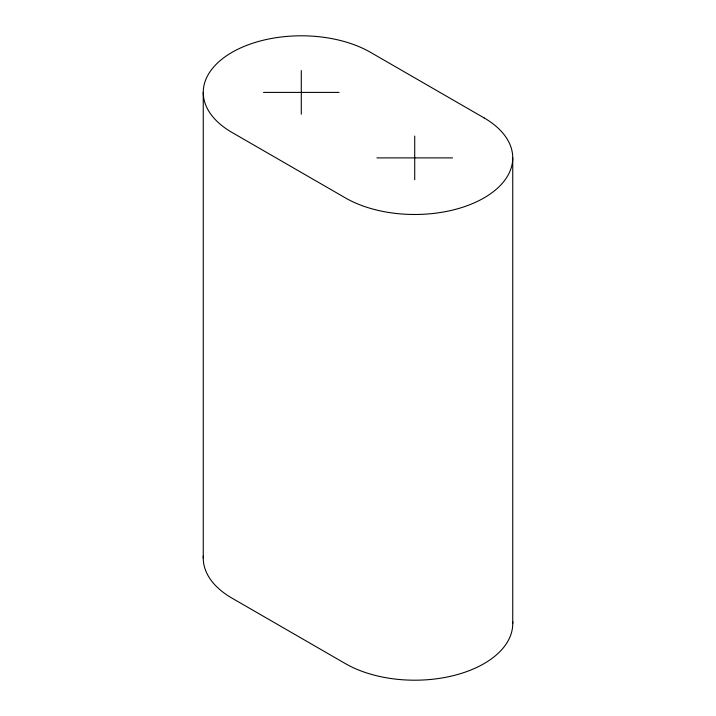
<?xml version="1.0" encoding="UTF-8"?>
<svg xmlns="http://www.w3.org/2000/svg" width="716" height="716" viewBox="0 0 716 716"><rect width="100%" height="100%" fill="white"/><g stroke="black" fill="none" stroke-linecap="round" stroke-linejoin="round"><path stroke-width="1.07" d="M263.47 92.4L339.098 92.4M376.902 157.887L452.53 157.887M512.745 157.887L512.745 623.6M414.716 136.058L414.716 179.716M301.284 70.571L301.284 114.229M203.255 92.4L203.255 558.113M203.317 556.01A98.029 56.6 0 0 0 231.966 598.128L345.398 663.625A98.029 56.6 0 0 0 453.908 675.483A98.029 56.6 0 0 0 512.683 621.497M484.034 117.871L370.602 52.375A98.029 56.6 0 0 0 231.966 52.375A98.029 56.6 0 0 0 231.966 132.424L345.398 197.911A98.029 56.6 0 0 0 484.034 197.911A98.029 56.6 0 0 0 484.034 117.871"/></g></svg>
